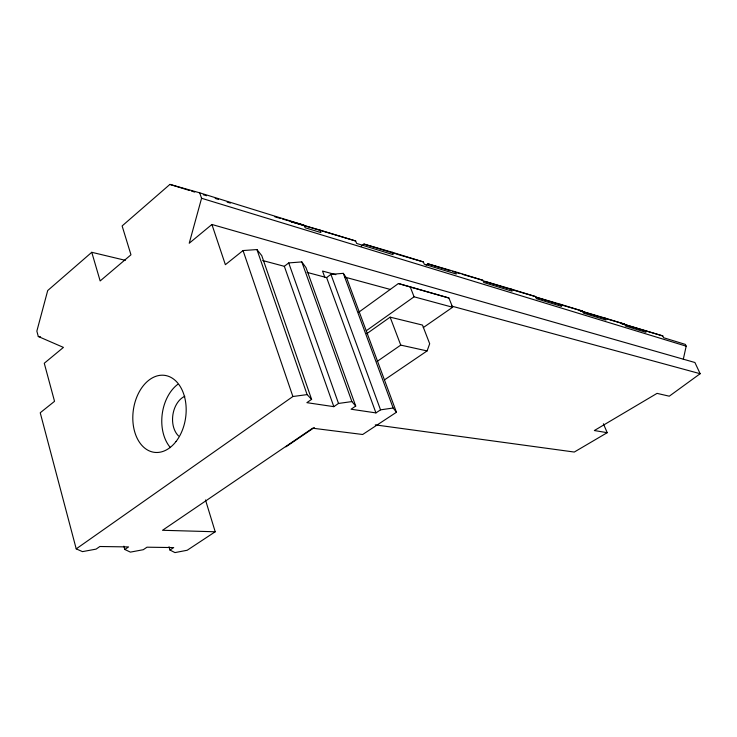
<?xml version="1.0" encoding="UTF-8"?>
<svg xmlns="http://www.w3.org/2000/svg" width="737" height="737" viewBox="0 0 737 737"><rect width="100%" height="100%" fill="white"/><g stroke="black" fill="none" stroke-linecap="round" stroke-linejoin="round"><path stroke-width="1.11" d="M683.31 359.214L686.184 346.169L685.364 344.409L663.613 337.721L662.784 335.915L620.618 323.294L662.784 335.915M123.89 546.172L124.811 549.48L128.56 546.928L99.845 546.504L96.086 549.12L82.47 551.626L76.215 548.872L40.231 412.766L54.538 401.324L44.266 363.258L63.428 347.403L38.296 336.487L36.85 331.134L47.712 290.535L91.766 252.303L100.158 280.944L130.965 254.799L122.121 225.937L169.915 184.407L199.681 192.818L201.57 198.271L189.234 243.238L211.915 224.481L694.908 362.503L700.15 373.714L669.279 396.193L657.045 393.374L594.326 430.537L607.224 432.683L603.382 423.793M384.447 379.896L427.092 350.923L429.689 343.746L422.476 325.063L390.131 317.15L366.777 333.695M205.494 499.972L215.213 531.773L162.527 530.281L312.635 428.206L362.668 434.498L396.442 412.259L393.153 408.012L380.532 409.846L375.934 412.904L351.07 409.219L355.722 406.069L351.881 401.582L338.513 403.452L333.824 406.658L306.859 402.66L311.604 399.362L261.755 255.619L256.946 249.567L243.044 250.552L225.375 264.684L211.915 224.481M262.731 260.548L284.335 266.315L288.711 262.925L301.811 261.911L305.993 267.605L355.722 406.069M361.241 246.084L363.921 244.058L392.167 252.238L423.342 261.921L424.291 264.224L456.295 274.053L455.374 271.778L427.875 263.8L426.032 265.127M307.071 272.386L326.62 277.6L330.922 274.357L343.304 273.344L346.924 278.697L396.442 412.259M358.643 312.295L398.413 283.533L448.907 297.997L452.61 307.255L423.278 327.587M366.353 330.701L414.074 296.808L452.61 307.255M76.215 548.872L292.893 396.515L307.108 394.608L311.604 399.362M377.086 361.462L400.744 345.109L427.092 350.923M285.901 446.852L314.33 427.534M169.022 546.734L169.98 550.051L173.692 547.582L147.004 547.195L143.273 549.71L130.394 552.124L124.811 549.48M215.213 531.773L187.18 550.263L174.964 552.593L169.98 550.051M607.224 432.683L574.28 452.048L375.262 424.871M38.296 336.487L40.563 336.873M91.766 252.303L125.336 260.327M335.869 274.671L322.53 271.059L324.87 277.462M344.75 277.084L390.306 289.448M451.505 306.058L700.15 373.714M398.413 283.533L448.907 297.997M274.892 216.835L280.263 218.373M282.409 218.99L303.893 225.154L305.219 227.779L320.89 232.579L319.904 230.055L290.986 221.69L355.658 240.981L356.625 243.44L393.116 254.652L392.167 252.238M396.543 254.108L423.342 261.921M456.811 272.708L460.063 273.657M462.237 274.284L482.855 280.281L483.767 282.492L512.058 291.179L511.156 289.033L484.43 281.248L508.115 288.563M509.193 288.895L535.55 296.578L536.444 298.669L561.64 306.408L560.756 304.363L535.882 297.112L555.901 303.312M556.951 303.635L582.543 311.106L583.418 313.096L605.998 320.033L605.132 318.089L579.936 310.728L598.831 316.569M599.881 316.892L624.718 324.142L625.575 326.04L645.925 332.295L645.078 330.443M319.904 230.055L355.658 240.981M686.184 346.169L201.57 198.271M455.374 271.778L482.855 280.281M511.156 289.033L535.55 296.578M560.756 304.363L582.543 311.106M605.132 318.089L624.718 324.142M363.921 244.058L395.474 253.795M427.875 263.8L450.371 270.737M452.509 271.4L455.724 272.395M215.213 198.428L218.474 199.432M227.153 202.104L230.405 203.108M169.915 184.407L189.308 190.413M191.463 191.076L194.697 192.081M203.32 194.752L206.553 195.747M199.681 192.818L303.893 225.154M410.334 287.19L414.074 296.808M390.131 317.15L400.744 345.109M343.304 273.344L393.153 408.012M330.922 274.357L380.532 409.846M326.62 277.6L375.934 412.904M301.811 261.911L351.881 401.582M288.711 262.925L338.513 403.452M284.335 266.315L333.824 406.658M256.946 249.567L307.108 394.608M243.044 250.552L292.893 396.515M178.529 435.945A22.128 15.339 -82.3 0 1 172.937 414.498A22.128 15.339 -82.3 0 1 184.821 396.294M170.404 447.608A37.946 26.292 -82.3 0 1 177.737 384.355M176.069 441.463A38.84 26.421 -82.3 0 0 169.307 376.616A38.84 26.421 -82.3 0 0 133.084 423.462A38.84 26.421 -82.3 0 0 176.069 441.463"/></g></svg>
